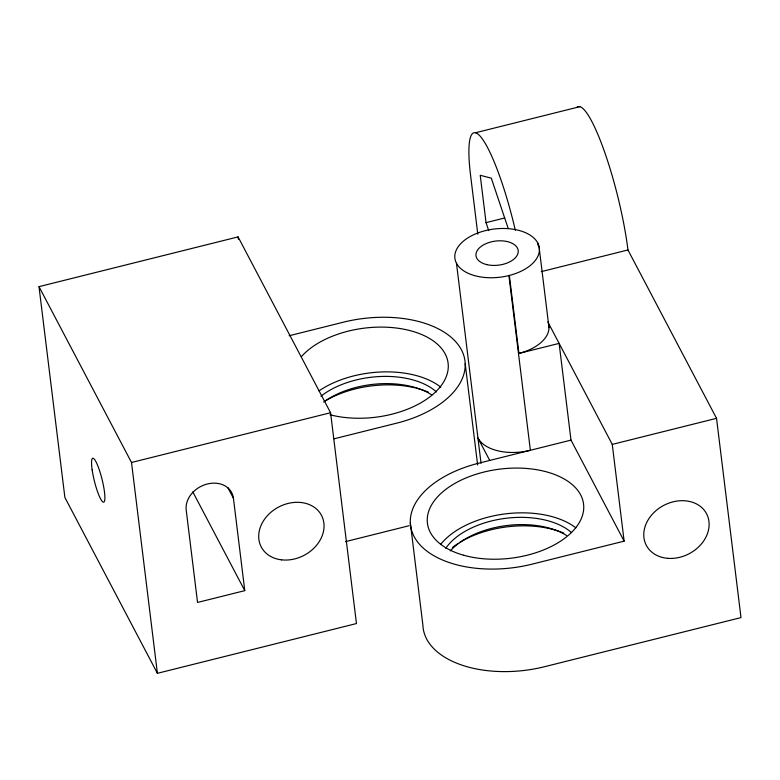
<?xml version="1.0" encoding="UTF-8"?>
<svg xmlns="http://www.w3.org/2000/svg" width="780" height="780" viewBox="0 0 780 780"><rect width="100%" height="100%" fill="white"/><g stroke="black" fill="none" stroke-linecap="round" stroke-linejoin="round"><path stroke-width="1.17" d="M508.911 275.564L509.359 275.447A42.52 24.268 -7 0 0 526.159 232.986A42.52 24.268 -7 0 0 455.978 250.77A42.52 24.268 -7 0 0 508.911 275.564L530.371 450.284A42.52 24.268 -7 0 1 477.935 437.99L489.743 460.444M475.537 132.746L579.813 106.684M39 286.65L238.066 236.896L330.574 412.727L356.46 623.551L157.394 673.316L64.886 497.474L39 286.65L131.508 462.491L157.394 673.316M488.728 230.636L486.047 222.641L504.67 217.99M541.261 271.645L627.958 249.97L716.537 418.334L741 617.604L544.645 666.685A95.677 54.6 -7 0 1 422.897 625.18L410.309 522.649M289.146 335.751L343.453 322.179A95.677 54.6 -7 0 1 461.428 349.83A95.677 54.6 -7 0 1 396.591 423.189L334.025 438.828M509.359 275.447L518.934 353.428L559.114 343.385L570.999 440.125L624.136 541.144L532.048 564.164A95.677 54.6 -7 0 1 414.073 536.504A95.677 54.6 -7 0 1 478.91 463.144L570.999 440.125M131.508 462.491L330.574 412.727M547.872 322.003L612.261 444.395L716.537 418.334M345.433 541.651L409.178 525.71M244.774 590.645L197.545 602.452L186.196 510.032A24.716 19.841 -27.7 0 1 207.334 483.99A24.716 19.841 -27.7 0 1 233.425 498.235L244.774 590.645L192.806 491.878M227.78 487.5L233.425 498.235M508.19 228.423L491.302 178.172L480.226 175.285L486.047 222.641M612.261 444.395L624.136 541.144M538.99 246.236L548.983 327.619M537.732 242.96L538.024 245.359M477.808 234.205L470.545 175.022A95.677 16.604 76 0 1 480.987 137.143A95.677 16.604 76 0 1 515.336 230.285M456.476 263.269L481.046 463.32M465.192 363.685L477.633 464.997M238.066 236.896L238.368 239.294M445.77 548.311A70.873 40.443 -7 0 1 505.801 518.3A70.873 40.443 -7 0 1 571.555 532.623M450.313 550.875A70.873 40.443 -7 0 1 566.68 535.558M576.664 107.542A95.677 16.604 76 0 1 603.632 149.272A95.677 16.604 76 0 1 627.958 249.97M440.632 544.43A78.663 44.899 -7 0 1 575.874 527.846M452.478 547.453A78.663 44.899 -7 0 1 457.431 543.933M459.391 542.685A78.663 44.899 -7 0 1 563.842 533.101M548.564 324.207A42.52 24.268 -7 0 1 518.934 353.428M301.431 356.596A78.663 44.899 -7 0 1 408.505 330.223A78.663 44.899 -7 0 1 437.726 389.747A78.663 44.899 -7 0 1 329.969 414.745M324.519 401.359A78.663 44.899 -7 0 1 414.814 387.796M415.994 388.079A78.663 44.899 -7 0 1 428.269 392.077M319.02 390.877A78.663 44.899 -7 0 1 440.788 387.163M320.931 396.211A70.873 40.443 -7 0 1 436.41 391.93M323.651 402.041A70.873 40.443 -7 0 1 431.808 394.953M486.915 264.644A21.265 12.129 -7 0 0 518.251 251.111A21.265 12.129 -7 0 0 486.145 243.584A21.265 12.129 -7 0 0 486.915 264.644M667.651 558.324A34.018 27.3 -27.7 0 0 708.103 517.471A34.018 27.3 -27.7 0 0 653.601 512.87A34.018 27.3 -27.7 0 0 667.651 558.324M463.72 555.253A78.663 44.899 -7 0 0 583.693 508.979A78.663 44.899 -7 0 0 469.034 476.726A78.663 44.899 -7 0 0 463.72 555.253M92.138 469.794A22.678 3.939 76 0 0 103.681 502.183A22.678 3.939 76 0 0 98.845 468.546A22.678 3.939 76 0 0 92.138 469.794M281.599 559.845A34.018 27.3 -27.7 0 0 323.271 519.919A34.018 27.3 -27.7 0 0 269.266 513.767A34.018 27.3 -27.7 0 0 281.599 559.845"/></g></svg>
